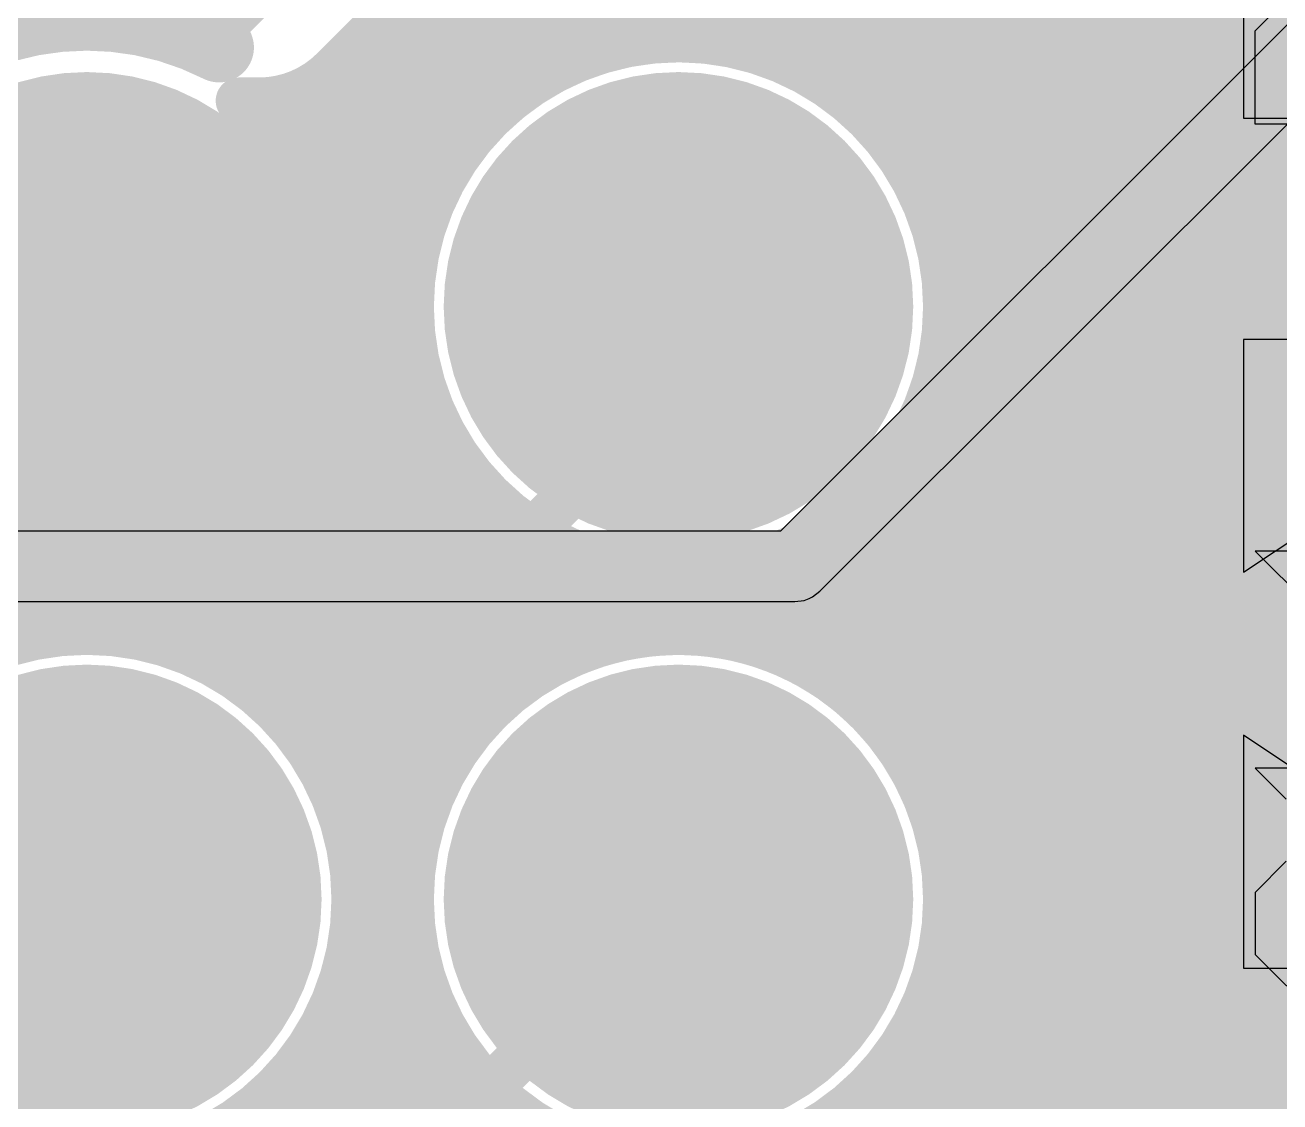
# Model space of a CAD drawing. Header units: millimetres. Extents: x 0.11 to 5.67, y 0.55 to 4.24.
# Drawn here: x 3.7596 to 3.9717, y 2.0029 to 2.185 of the extents above; entities that cross this region are included whole.
import ezdxf

# ---------------------------------------------------------------- set-up
doc = ezdxf.new("R2010")
doc.units = ezdxf.units.MM
doc.header["$MEASUREMENT"] = 0
for name, color, linetype in [('BottomLayer', 5, 'Continuous'), ('BottomSolder', 6, 'Continuous'), ('InternalPlane1', 76, 'Continuous'), ('InternalPlane2', 16, 'Continuous'), ('Mechanical3', 76, 'Continuous'), ('MultiLayer', 9, 'Continuous'), ('PadHoleLayer', 156, 'Continuous'), ('TopLayer', 1, 'Continuous'), ('TopOverlay', 2, 'Continuous'), ('TopPaste', 8, 'Continuous'), ('TopSolder', 216, 'Continuous')]:
    doc.layers.add(name, color=color, linetype=linetype)

# ---------------------------------------------------------------- blocks, each defined once
blk = doc.blocks.new('NANOPINEO_CORE_1')
at = {"layer": 'BottomLayer', "const_width": 0.0315}
for points in [[(-0.7185, 0.30433, 1), (-0.68701, 0.30433, 1)], [(-0.6185, 0.30433, 1), (-0.58701, 0.30433, 1)], [(-0.7185, 0.20413, 1), (-0.68701, 0.20413, 1)], [(-0.6185, 0.20413, 1), (-0.58701, 0.20413, 1)]]:
    blk.add_lwpolyline(points, format="xyb", close=True, dxfattribs=at)
at = {"layer": 'BottomSolder', "const_width": 0.03346}
for points in [[(-0.71949, 0.30433, 1), (-0.68602, 0.30433, 1)], [(-0.61949, 0.30433, 1), (-0.58602, 0.30433, 1)], [(-0.71949, 0.20413, 1), (-0.68602, 0.20413, 1)], [(-0.61949, 0.20413, 1), (-0.58602, 0.20413, 1)]]:
    blk.add_lwpolyline(points, format="xyb", close=True, dxfattribs=at)
at = {"layer": 'InternalPlane1'}
for points, const_width in [([(-0.7226, 0.30433, 1), (-0.68291, 0.30433, 1)], 0.03968), ([(-0.6226, 0.30433, 1), (-0.58291, 0.30433, 1)], 0.03968), ([(-0.62805, 0.24798, 1), (-0.62215, 0.24798, 1)], 0.00591), ([(-0.7226, 0.20413, 1), (-0.68291, 0.20413, 1)], 0.03968), ([(-0.64956, 0.22648, 1), (-0.64365, 0.22648, 1)], 0.00591), ([(-0.64956, 0.18179, 1), (-0.64365, 0.18179, 1)], 0.00591), ([(-0.62805, 0.16029, 1), (-0.62215, 0.16029, 1)], 0.00591)]:
    blk.add_lwpolyline(points, format="xyb", close=True, dxfattribs=dict(at, const_width=const_width))
at = {"layer": 'InternalPlane1', "const_width": 0.01181}
for points in [[(-0.6251, 0.24798, -0.240079), (-0.58041, 0.24798)], [(-0.6466, 0.18179, -0.240079), (-0.6466, 0.22648)], [(-0.58041, 0.16029, -0.240079), (-0.6251, 0.16029)]]:
    blk.add_lwpolyline(points, format="xyb", dxfattribs=at)
at = {"layer": 'InternalPlane2', "const_width": 0.03968}
for points in [[(-0.7226, 0.30433, 1), (-0.68291, 0.30433, 1)], [(-0.6226, 0.30433, 1), (-0.58291, 0.30433, 1)], [(-0.7226, 0.20413, 1), (-0.68291, 0.20413, 1)], [(-0.6226, 0.20413, 1), (-0.58291, 0.20413, 1)]]:
    blk.add_lwpolyline(points, format="xyb", close=True, dxfattribs=at)
at = {"layer": 'MultiLayer', "const_width": 0.0315}
for points in [[(-0.7185, 0.30433, 1), (-0.68701, 0.30433, 1)], [(-0.6185, 0.30433, 1), (-0.58701, 0.30433, 1)], [(-0.7185, 0.20413, 1), (-0.68701, 0.20413, 1)], [(-0.6185, 0.20413, 1), (-0.58701, 0.20413, 1)]]:
    blk.add_lwpolyline(points, format="xyb", close=True, dxfattribs=at)
at = {"layer": 'PadHoleLayer', "const_width": 0.01969}
for points in [[(-0.7126, 0.30433, 1), (-0.69291, 0.30433, 1)], [(-0.6126, 0.30433, 1), (-0.59291, 0.30433, 1)], [(-0.7126, 0.20413, 1), (-0.69291, 0.20413, 1)], [(-0.6126, 0.20413, 1), (-0.59291, 0.20413, 1)]]:
    blk.add_lwpolyline(points, format="xyb", close=True, dxfattribs=at)
at = {"layer": 'TopLayer', "const_width": 0.0315}
for points in [[(-0.7185, 0.30433, 1), (-0.68701, 0.30433, 1)], [(-0.6185, 0.30433, 1), (-0.58701, 0.30433, 1)], [(-0.7185, 0.20413, 1), (-0.68701, 0.20413, 1)], [(-0.6185, 0.20413, 1), (-0.58701, 0.20413, 1)]]:
    blk.add_lwpolyline(points, format="xyb", close=True, dxfattribs=at)
at = {"layer": 'TopOverlay', "const_width": 0.00787}
blk.add_lwpolyline([(-0.75295, 0.79134), (-0.75295, -0.68307)], dxfattribs=at)
at = {"layer": 'TopSolder', "const_width": 0.03346}
for points in [[(-0.71949, 0.30433, 1), (-0.68602, 0.30433, 1)], [(-0.61949, 0.30433, 1), (-0.58602, 0.30433, 1)], [(-0.71949, 0.20413, 1), (-0.68602, 0.20413, 1)], [(-0.61949, 0.20413, 1), (-0.58602, 0.20413, 1)]]:
    blk.add_lwpolyline(points, format="xyb", close=True, dxfattribs=at)
blk = doc.blocks.new('RC0603_164')
at = {"layer": 'Mechanical3'}
for p, q in [((-0.04528, -0.01575), (-0.04528, 0.01574)), ((-0.04528, 0.01574), (-0.02953, 0.01574)), ((-0.02953, 0.01574), (-0.02429, 0.01049)), ((-0.00854, 0.01574), (-0.01379, 0.01049)), ((-0.00854, -0.01575), (-0.00854, 0.01574)), ((0.0177, 0.01574), (0.01245, 0.01049)), ((0.02819, 0.01574), (0.0177, 0.01574)), ((0.03344, 0.01049), (0.02819, 0.01574)), ((-0.02429, 0.01049), (-0.02429, -0.00001)), ((0.03344, 0.00524), (0.03344, 0.01049)), ((0.01245, -0.01575), (0.03344, 0.00524)), ((-0.02429, -0.00001), (-0.02953, -0.00525)), ((-0.02953, -0.00525), (-0.04528, -0.00525)), ((-0.03478, -0.00525), (-0.02429, -0.01575)), ((-0.01379, -0.01575), (-0.00329, -0.01575)), ((-0.00329, -0.01575), (-0.00854, -0.01575)), ((0.03344, -0.01575), (0.01245, -0.01575))]:
    blk.add_line(p, q, dxfattribs=at)
at = {"layer": 'TopLayer'}
for points in [[(-0.04429, -0.01772), (-0.01673, -0.01772), (-0.04429, 0.01772), (-0.01673, 0.01772)], [(0.04427, 0.01772), (0.01671, 0.01772), (0.04427, -0.01772), (0.01671, -0.01772)]]:
    blk.add_solid(points, dxfattribs=at)
at = {"layer": 'TopOverlay', "const_width": 0.00701}
for points in [[(-0.05217, 0.02559), (-0.05217, -0.02559)], [(-0.05217, 0.02559), (0.05217, 0.02559)], [(0.05217, 0.02559), (0.05217, -0.02559)], [(-0.05217, -0.02559), (0.05217, -0.02559)]]:
    blk.add_lwpolyline(points, dxfattribs=at)
at = {"layer": 'TopOverlay', "const_width": 0.0035}
for points in [[(-0.05392, 0.02559, 1), (-0.05041, 0.02559, 1)], [(-0.05392, 0.02559, 1), (-0.05041, 0.02559, 1)], [(0.05041, 0.02559, 1), (0.05392, 0.02559, 1)], [(0.05041, 0.02559, 1), (0.05392, 0.02559, 1)], [(-0.05392, -0.02559, 1), (-0.05041, -0.02559, 1)], [(-0.05392, -0.02559, 1), (-0.05041, -0.02559, 1)], [(0.05041, -0.02559, 1), (0.05392, -0.02559, 1)], [(0.05041, -0.02559, 1), (0.05392, -0.02559, 1)]]:
    blk.add_lwpolyline(points, format="xyb", close=True, dxfattribs=at)
at = {"layer": 'TopPaste'}
for p, q in [((-0.04429, 0.01772), (-0.04429, -0.01772)), ((-0.01673, 0.01772), (-0.04429, 0.01772)), ((-0.02461, 0), (-0.01673, 0.01772)), ((0.04427, 0.01772), (0.01671, 0.01772)), ((0.01671, 0.01772), (0.02458, 0)), ((0.04427, -0.01772), (0.04427, 0.01772)), ((-0.01673, -0.01772), (-0.02461, 0)), ((0.02458, 0), (0.01671, -0.01772)), ((-0.04429, -0.01772), (-0.01673, -0.01772)), ((0.01671, -0.01772), (0.04427, -0.01772))]:
    blk.add_line(p, q, dxfattribs=at)
at = {"layer": 'TopSolder'}
for points in [[(-0.04626, -0.01969), (-0.01476, -0.01969), (-0.04626, 0.01969), (-0.01476, 0.01969)], [(0.04624, 0.01969), (0.01474, 0.01969), (0.04624, -0.01969), (0.01474, -0.01969)]]:
    blk.add_solid(points, dxfattribs=at)
blk = doc.blocks.new('CC0603_265')
at = {"layer": 'Mechanical3'}
for p, q in [((-0.05085, 0.01574), (-0.0561, 0.01049)), ((-0.04036, 0.01574), (-0.05085, 0.01574)), ((-0.03511, 0.01049), (-0.04036, 0.01574)), ((-0.01937, 0.01574), (-0.02462, 0.01049)), ((-0.01937, -0.01575), (-0.01937, 0.01574)), ((0.01736, 0.01574), (0.00162, -0.00001)), ((0.01736, -0.01575), (0.01736, 0.01574)), ((-0.0561, 0.01049), (-0.0561, -0.0105)), ((0.00162, -0.00001), (0.02261, -0.00001)), ((-0.0561, -0.0105), (-0.05085, -0.01575)), ((-0.04036, -0.01575), (-0.03511, -0.0105)), ((-0.05085, -0.01575), (-0.04036, -0.01575)), ((-0.02462, -0.01575), (-0.01412, -0.01575)), ((-0.01412, -0.01575), (-0.01937, -0.01575))]:
    blk.add_line(p, q, dxfattribs=at)
at = {"layer": 'TopLayer'}
for points in [[(-0.05315, -0.01772), (-0.01378, -0.01772), (-0.05315, 0.01772), (-0.01378, 0.01772)], [(0.05315, 0.01772), (0.01378, 0.01772), (0.05315, -0.01772), (0.01378, -0.01772)]]:
    blk.add_solid(points, dxfattribs=at)
at = {"layer": 'TopOverlay', "const_width": 0.00701}
for points in [[(-0.06035, -0.02547, -0.201181), (-0.06031, 0.02558)], [(0.06038, 0.02558, -0.201181), (0.06042, -0.02547)]]:
    blk.add_lwpolyline(points, format="xyb", dxfattribs=at)
at = {"layer": 'TopOverlay', "const_width": 0.0035}
for points in [[(-0.06206, 0.02558, 1), (-0.05856, 0.02558, 1)], [(-0.06179, 0.02559, 1), (-0.05829, 0.02559, 1)], [(0.05829, 0.02559, 1), (0.06179, 0.02559, 1)], [(0.05863, 0.02558, 1), (0.06213, 0.02558, 1)], [(-0.0621, -0.02547, 1), (-0.0586, -0.02547, 1)], [(-0.06172, -0.0255, 1), (-0.05821, -0.0255, 1)], [(0.05828, -0.0255, 1), (0.06179, -0.0255, 1)], [(0.05867, -0.02547, 1), (0.06217, -0.02547, 1)]]:
    blk.add_lwpolyline(points, format="xyb", close=True, dxfattribs=at)
at = {"layer": 'TopOverlay', "const_width": 0.00701}
for points in [[(-0.06004, 0.02559), (0.06004, 0.02559)], [(-0.05996, -0.0255), (0.06004, -0.0255)]]:
    blk.add_lwpolyline(points, dxfattribs=at)
at = {"layer": 'TopPaste'}
for p, q in [((-0.05315, 0.01772), (-0.05315, -0.01772)), ((-0.01378, 0.01772), (-0.05315, 0.01772)), ((-0.02559, 0), (-0.01378, 0.01772)), ((0.05315, 0.01772), (0.01378, 0.01772)), ((0.01378, 0.01772), (0.02559, 0)), ((0.05315, -0.01772), (0.05315, 0.01772)), ((-0.01378, -0.01772), (-0.02559, 0)), ((0.02559, 0), (0.01378, -0.01772)), ((-0.05315, -0.01772), (-0.01378, -0.01772)), ((0.01378, -0.01772), (0.05315, -0.01772))]:
    blk.add_line(p, q, dxfattribs=at)
at = {"layer": 'TopSolder'}
for points in [[(-0.05512, -0.01969), (-0.01181, -0.01969), (-0.05512, 0.01969), (-0.01181, 0.01969)], [(0.05512, 0.01969), (0.01181, 0.01969), (0.05512, -0.01969), (0.01181, -0.01969)]]:
    blk.add_solid(points, dxfattribs=at)

msp = doc.modelspace()

# ---------------------------------------------------------------- linework, layer by layer
at = {"layer": 'BottomLayer'}
for points, const_width in [([(3.81988, 2.1872), (3.87008, 2.2374)], 0.00984), ([(3.79528, 2.18701), (3.8189, 2.21063)], 0.00787), ([(3.83858, 2.17946), (3.85415, 2.19502)], 0.00787), ([(3.74705, 2.18701), (3.79528, 2.18701)], 0.00787), ([(3.81988, 2.11122), (3.81988, 2.1872)], 0.00984), ([(3.84711, 2.18799), (4.27621, 2.18799)], 0.00787), ([(3.83858, 2.16993), (3.83858, 2.17946)], 0.00787), ([(3.83924, 2.18011), (3.85506, 2.18011)], 0.00787), ([(3.8851, 2.18011), (4.26833, 2.18011)], 0.00787), ([(3.899, 2.17224), (4.26046, 2.17224)], 0.00787), ([(3.90645, 2.16436), (4.25259, 2.16436)], 0.00787), ([(3.91113, 2.15649), (4.24471, 2.15649)], 0.00787), ([(3.91394, 2.14862), (4.23708, 2.14862)], 0.00787), ([(3.91523, 2.14074), (4.23153, 2.14074)], 0.00787), ([(3.87008, 2.12402), (3.87008, 2.1374)], 0.00787), ([(3.91513, 2.13287), (4.22781, 2.13287)], 0.00787), ([(3.8189, 2.07283), (3.87008, 2.12402)], 0.00787), ([(3.91362, 2.12499), (4.22552, 2.12499)], 0.00787), ([(3.91056, 2.11712), (4.22449, 2.11712)], 0.00787), ([(3.79724, 2.08858), (3.81988, 2.11122)], 0.00984), ([(3.90553, 2.10925), (4.22441, 2.10925)], 0.00787), ([(3.8975, 2.10137), (4.22441, 2.10137)], 0.00787), ([(3.84766, 2.07654), (3.8637, 2.09258)], 0.00787), ([(3.88114, 2.0935), (4.22441, 2.0935)], 0.00787), ([(3.74705, 2.08858), (3.79724, 2.08858)], 0.00984), ([(3.85674, 2.08562), (4.22441, 2.08562)], 0.00787), ([(3.89023, 2.07775), (4.22441, 2.07775)], 0.00787), ([(3.8189, 2.0187), (3.8189, 2.07283)], 0.00787), ([(3.90142, 2.06988), (4.22441, 2.06988)], 0.00787), ([(3.90796, 2.062), (4.22441, 2.062)], 0.00787), ([(3.91207, 2.05413), (4.22441, 2.05413)], 0.00787), ([(3.91444, 2.04625), (4.22441, 2.04625)], 0.00787), ([(3.69291, 1.96004), (3.77008, 2.0372)], 0.00984), ([(3.81693, 1.98406), (3.87008, 2.0372)], 0.00787), ([(3.91534, 2.03838), (4.22441, 2.03838)], 0.00787), ([(3.91486, 2.03051), (4.22441, 2.03051)], 0.00787), ([(3.91295, 2.02263), (4.22441, 2.02263)], 0.00787), ([(3.78642, 1.98622), (3.8189, 2.0187)], 0.00787), ([(3.9094, 2.01476), (4.22441, 2.01476)], 0.00787), ([(3.9037, 2.00688), (4.22441, 2.00688)], 0.00787), ([(3.89439, 1.99901), (4.22441, 1.99901)], 0.00787)]:
    msp.add_lwpolyline(points, dxfattribs=dict(at, const_width=const_width))
for points, const_width in [([(3.79331, 2.18701, 1), (3.79724, 2.18701, 1)], 0.00394), ([(3.79331, 2.18701, 1), (3.79724, 2.18701, 1)], 0.00394), ([(3.81742, 2.1872, 1), (3.82234, 2.1872, 1)], 0.00492), ([(3.81742, 2.1872, 1), (3.82234, 2.1872, 1)], 0.00492), ([(3.84514, 2.18799, 1), (3.84908, 2.18799, 1)], 0.00394), ([(3.83661, 2.17946, 1), (3.84055, 2.17946, 1)], 0.00394), ([(3.83661, 2.17946, 1), (3.84055, 2.17946, 1)], 0.00394), ([(3.83727, 2.18011, 1), (3.8412, 2.18011, 1)], 0.00394), ([(3.85309, 2.18011, 1), (3.85702, 2.18011, 1)], 0.00394), ([(3.88313, 2.18011, 1), (3.88707, 2.18011, 1)], 0.00394), ([(3.89703, 2.17224, 1), (3.90097, 2.17224, 1)], 0.00394), ([(3.83661, 2.16993, 1), (3.84055, 2.16993, 1)], 0.00394), ([(3.83661, 2.16993, 1), (3.84055, 2.16993, 1)], 0.00394), ([(3.90448, 2.16436, 1), (3.90842, 2.16436, 1)], 0.00394), ([(3.90917, 2.15649, 1), (3.9131, 2.15649, 1)], 0.00394), ([(3.91198, 2.14862, 1), (3.91591, 2.14862, 1)], 0.00394), ([(3.91326, 2.14074, 1), (3.9172, 2.14074, 1)], 0.00394), ([(3.86811, 2.1374, 1), (3.87205, 2.1374, 1)], 0.00394), ([(3.91339, 2.1374, 1), (3.91732, 2.1374, 1)], 0.00394), ([(3.91339, 2.1374, 1), (3.91732, 2.1374, 1)], 0.00394), ([(3.91316, 2.13287, 1), (3.9171, 2.13287, 1)], 0.00394), ([(3.86811, 2.12402, 1), (3.87205, 2.12402, 1)], 0.00394), ([(3.86811, 2.12402, 1), (3.87205, 2.12402, 1)], 0.00394), ([(3.91165, 2.12499, 1), (3.91559, 2.12499, 1)], 0.00394), ([(3.90859, 2.11712, 1), (3.91253, 2.11712, 1)], 0.00394), ([(3.81742, 2.11122, 1), (3.82234, 2.11122, 1)], 0.00492), ([(3.81742, 2.11122, 1), (3.82234, 2.11122, 1)], 0.00492), ([(3.90357, 2.10925, 1), (3.9075, 2.10925, 1)], 0.00394), ([(3.89553, 2.10137, 1), (3.89947, 2.10137, 1)], 0.00394), ([(3.86173, 2.09258, 1), (3.86566, 2.09258, 1)], 0.00394), ([(3.86173, 2.09258, 1), (3.86566, 2.09258, 1)], 0.00394), ([(3.87917, 2.0935, 1), (3.88311, 2.0935, 1)], 0.00394), ([(3.79478, 2.08858, 1), (3.7997, 2.08858, 1)], 0.00492), ([(3.79478, 2.08858, 1), (3.7997, 2.08858, 1)], 0.00492), ([(3.85477, 2.08562, 1), (3.85871, 2.08562, 1)], 0.00394), ([(3.88826, 2.07775, 1), (3.8922, 2.07775, 1)], 0.00394), ([(3.84569, 2.07654, 1), (3.84962, 2.07654, 1)], 0.00394), ([(3.84569, 2.07654, 1), (3.84962, 2.07654, 1)], 0.00394), ([(3.81693, 2.07283, 1), (3.82087, 2.07283, 1)], 0.00394), ([(3.81693, 2.07283, 1), (3.82087, 2.07283, 1)], 0.00394), ([(3.89945, 2.06988, 1), (3.90339, 2.06988, 1)], 0.00394), ([(3.90599, 2.062, 1), (3.90993, 2.062, 1)], 0.00394), ([(3.9101, 2.05413, 1), (3.91404, 2.05413, 1)], 0.00394), ([(3.91247, 2.04625, 1), (3.91641, 2.04625, 1)], 0.00394), ([(3.76762, 2.0372, 1), (3.77254, 2.0372, 1)], 0.00492), ([(3.86811, 2.0372, 1), (3.87205, 2.0372, 1)], 0.00394), ([(3.91337, 2.03838, 1), (3.91731, 2.03838, 1)], 0.00394), ([(3.91339, 2.0372, 1), (3.91732, 2.0372, 1)], 0.00394), ([(3.91339, 2.0372, 1), (3.91732, 2.0372, 1)], 0.00394), ([(3.91289, 2.03051, 1), (3.91682, 2.03051, 1)], 0.00394), ([(3.91098, 2.02263, 1), (3.91491, 2.02263, 1)], 0.00394), ([(3.81693, 2.0187, 1), (3.82087, 2.0187, 1)], 0.00394), ([(3.81693, 2.0187, 1), (3.82087, 2.0187, 1)], 0.00394), ([(3.90743, 2.01476, 1), (3.91137, 2.01476, 1)], 0.00394), ([(3.90173, 2.00688, 1), (3.90567, 2.00688, 1)], 0.00394)]:
    msp.add_lwpolyline(points, format="xyb", close=True, dxfattribs=dict(at, const_width=const_width))
at = {"layer": 'BottomLayer', "const_width": 0.00787}
for points in [[(3.83858, 2.16993, -0.662384), (3.91535, 2.1374)], [(3.91535, 2.1374, -0.456275), (3.8637, 2.09258)], [(3.84766, 2.07654, -0.575527), (3.91535, 2.0372)], [(3.91535, 2.0372, -0.53151), (3.85314, 1.99522)]]:
    msp.add_lwpolyline(points, format="xyb", dxfattribs=at)
at = {"layer": 'InternalPlane2'}
for p, q in [((4.05752, 2.26968), (3.8873, 2.09946)), ((3.89398, 2.08929), (4.07016, 2.26547)), ((3.8873, 2.09946), (3.74902, 2.09946)), ((3.89274, 2.08835), (3.89398, 2.08929)), ((3.75148, 2.08755), (3.88976, 2.08755)), ((3.88976, 2.08755), (3.89131, 2.08775)), ((3.89131, 2.08775), (3.89215, 2.0881)), ((3.89215, 2.0881), (3.89274, 2.08835))]:
    msp.add_line(p, q, dxfattribs=at)
at = {"layer": 'InternalPlane2', "const_width": 0.01181}
for points in [[(3.88976, 2.0935), (4.06594, 2.26968)], [(3.74902, 2.0935), (3.88976, 2.0935)]]:
    msp.add_lwpolyline(points, dxfattribs=at)
at = {"layer": 'InternalPlane2', "const_width": 0.00591}
msp.add_lwpolyline([(3.88681, 2.0935, 1), (3.89272, 2.0935, 1)], format="xyb", close=True, dxfattribs=at)
msp.add_lwpolyline([(3.88681, 2.0935, 1), (3.89272, 2.0935, 1)], format="xyb", close=True, dxfattribs=at)
at = {"layer": 'TopLayer'}
for points, const_width in [([(3.95177, 2.15551), (3.95177, 2.21063)], 0.00787), ([(3.81174, 2.17743), (3.83339, 2.19909)], 0.00787), ([(3.82229, 2.18799), (3.95177, 2.18799)], 0.00787), ([(3.81442, 2.18011), (3.85506, 2.18011)], 0.00787), ([(3.8851, 2.18011), (3.95177, 2.18011)], 0.00787), ([(3.7958, 2.17224), (3.79921, 2.17224)], 0.00787), ([(3.79581, 2.17224), (3.84116, 2.17224)], 0.00787), ([(3.899, 2.17224), (3.95177, 2.17224)], 0.00787), ([(3.80397, 2.16436), (3.83371, 2.16436)], 0.00787), ([(3.90645, 2.16436), (3.95177, 2.16436)], 0.00787), ([(3.80895, 2.15649), (3.82902, 2.15649)], 0.00787), ([(3.91113, 2.15649), (3.95177, 2.15649)], 0.00787), ([(3.95177, 2.15551), (3.95965, 2.15551)], 0.00787), ([(3.95965, 2.14567), (3.95965, 2.15551)], 0.00787), ([(3.81191, 2.14862), (3.82621, 2.14862)], 0.00787), ([(3.91394, 2.14862), (3.95965, 2.14862)], 0.00787), ([(3.95177, 2.14567), (3.95965, 2.14567)], 0.00787), ([(3.95177, 2.07874), (3.95177, 2.14567)], 0.00787), ([(3.73071, 2.1374), (3.77008, 2.1374)], 0.01969), ([(3.77008, 2.1374), (3.80945, 2.1374)], 0.01969), ([(3.77008, 2.09803), (3.77008, 2.1374)], 0.01969), ([(3.81326, 2.14074), (3.82493, 2.14074)], 0.00787), ([(3.91523, 2.14074), (3.95177, 2.14074)], 0.00787), ([(3.81315, 2.13287), (3.82503, 2.13287)], 0.00787), ([(3.91513, 2.13287), (3.95177, 2.13287)], 0.00787), ([(3.81157, 2.12499), (3.82654, 2.12499)], 0.00787), ([(3.91362, 2.12499), (3.95177, 2.12499)], 0.00787), ([(3.80834, 2.11712), (3.8296, 2.11712)], 0.00787), ([(3.91056, 2.11712), (3.95177, 2.11712)], 0.00787), ([(3.80298, 2.10925), (3.83462, 2.10925)], 0.00787), ([(3.90553, 2.10925), (3.95177, 2.10925)], 0.00787), ([(3.79411, 2.10137), (3.84266, 2.10137)], 0.00787), ([(3.8975, 2.10137), (3.95177, 2.10137)], 0.00787), ([(3.69291, 2.0935), (3.85902, 2.0935)], 0.00787), ([(3.88114, 2.0935), (3.95177, 2.0935)], 0.00787), ([(3.69291, 2.08562), (3.95177, 2.08562)], 0.00787), ([(3.79023, 2.07775), (3.84993, 2.07775)], 0.00787), ([(3.89023, 2.07775), (3.95177, 2.07775)], 0.00787), ([(3.95177, 2.07874), (4.01476, 2.07874)], 0.00787), ([(3.95177, 2.07874), (4.01476, 2.07874)], 0.00787), ([(3.95177, 2.01181), (3.95177, 2.07874)], 0.00787), ([(3.80142, 2.06988), (3.83873, 2.06988)], 0.00787), ([(3.90142, 2.06988), (3.95177, 2.06988)], 0.00787), ([(3.80796, 2.062), (3.8322, 2.062)], 0.00787), ([(3.90796, 2.062), (3.95177, 2.062)], 0.00787), ([(3.81207, 2.05413), (3.82809, 2.05413)], 0.00787), ([(3.91207, 2.05413), (3.95177, 2.05413)], 0.00787), ([(3.81444, 2.04625), (3.82572, 2.04625)], 0.00787), ([(3.91444, 2.04625), (3.95177, 2.04625)], 0.00787), ([(3.81534, 2.03838), (3.82482, 2.03838)], 0.00787), ([(3.91534, 2.03838), (3.95177, 2.03838)], 0.00787), ([(3.81486, 2.03051), (3.8253, 2.03051)], 0.00787), ([(3.91486, 2.03051), (3.95177, 2.03051)], 0.00787), ([(3.81294, 2.02263), (3.82721, 2.02263)], 0.00787), ([(3.91295, 2.02263), (3.95177, 2.02263)], 0.00787), ([(3.8094, 2.01476), (3.83076, 2.01476)], 0.00787), ([(3.9094, 2.01476), (3.95177, 2.01476)], 0.00787), ([(3.95177, 2.01181), (3.9626, 2.01181)], 0.00787), ([(3.9626, 1.95965), (3.9626, 2.01181)], 0.00787), ([(3.8037, 2.00688), (3.83646, 2.00688)], 0.00787), ([(3.9037, 2.00688), (3.9626, 2.00688)], 0.00787), ([(3.79439, 1.99901), (3.84577, 1.99901)], 0.00787), ([(3.89439, 1.99901), (3.9626, 1.99901)], 0.00787)]:
    msp.add_lwpolyline(points, dxfattribs=dict(at, const_width=const_width))
for points, const_width in [([(3.82032, 2.18799, 1), (3.82426, 2.18799, 1)], 0.00394), ([(3.9498, 2.18799, 1), (3.95374, 2.18799, 1)], 0.00394), ([(3.91535, 2.1374, 1), (3.8248, 2.1374, 1)], 0.00787), ([(3.81245, 2.18011, 1), (3.81639, 2.18011, 1)], 0.00394), ([(3.85309, 2.18011, 1), (3.85702, 2.18011, 1)], 0.00394), ([(3.88313, 2.18011, 1), (3.88707, 2.18011, 1)], 0.00394), ([(3.9498, 2.18011, 1), (3.95374, 2.18011, 1)], 0.00394), ([(3.80977, 2.17743, 1), (3.81371, 2.17743, 1)], 0.00394), ([(3.80977, 2.17743, 1), (3.81371, 2.17743, 1)], 0.00394), ([(3.80977, 2.17743, 1), (3.81371, 2.17743, 1)], 0.00394), ([(3.79383, 2.17224, 1), (3.79777, 2.17224, 1)], 0.00394), ([(3.79383, 2.17224, 1), (3.79777, 2.17224, 1)], 0.00394), ([(3.79384, 2.17224, 1), (3.79778, 2.17224, 1)], 0.00394), ([(3.79724, 2.17224, 1), (3.80118, 2.17224, 1)], 0.00394), ([(3.79724, 2.17224, 1), (3.80118, 2.17224, 1)], 0.00394), ([(3.79724, 2.17224, 1), (3.80118, 2.17224, 1)], 0.00394), ([(3.83919, 2.17224, 1), (3.84313, 2.17224, 1)], 0.00394), ([(3.89703, 2.17224, 1), (3.90097, 2.17224, 1)], 0.00394), ([(3.9498, 2.17224, 1), (3.95374, 2.17224, 1)], 0.00394), ([(3.802, 2.16436, 1), (3.80594, 2.16436, 1)], 0.00394), ([(3.83174, 2.16436, 1), (3.83568, 2.16436, 1)], 0.00394), ([(3.90448, 2.16436, 1), (3.90842, 2.16436, 1)], 0.00394), ([(3.9498, 2.16436, 1), (3.95374, 2.16436, 1)], 0.00394), ([(3.80698, 2.15649, 1), (3.81092, 2.15649, 1)], 0.00394), ([(3.82706, 2.15649, 1), (3.83099, 2.15649, 1)], 0.00394), ([(3.90917, 2.15649, 1), (3.9131, 2.15649, 1)], 0.00394), ([(3.9498, 2.15649, 1), (3.95374, 2.15649, 1)], 0.00394), ([(3.9498, 2.15551, 1), (3.95374, 2.15551, 1)], 0.00394), ([(3.9498, 2.15551, 1), (3.95374, 2.15551, 1)], 0.00394), ([(3.95768, 2.15551, 1), (3.96161, 2.15551, 1)], 0.00394), ([(3.95768, 2.15551, 1), (3.96161, 2.15551, 1)], 0.00394), ([(3.80994, 2.14862, 1), (3.81388, 2.14862, 1)], 0.00394), ([(3.82425, 2.14862, 1), (3.82818, 2.14862, 1)], 0.00394), ([(3.91198, 2.14862, 1), (3.91591, 2.14862, 1)], 0.00394), ([(3.95768, 2.14862, 1), (3.96161, 2.14862, 1)], 0.00394), ([(3.9498, 2.14567, 1), (3.95374, 2.14567, 1)], 0.00394), ([(3.9498, 2.14567, 1), (3.95374, 2.14567, 1)], 0.00394), ([(3.95768, 2.14567, 1), (3.96161, 2.14567, 1)], 0.00394), ([(3.95768, 2.14567, 1), (3.96161, 2.14567, 1)], 0.00394), ([(3.76516, 2.1374, 1), (3.775, 2.1374, 1)], 0.00984), ([(3.76516, 2.1374, 1), (3.775, 2.1374, 1)], 0.00984), ([(3.76516, 2.1374, 1), (3.775, 2.1374, 1)], 0.00984), ([(3.80453, 2.1374, 1), (3.81437, 2.1374, 1)], 0.00984), ([(3.81129, 2.14074, 1), (3.81523, 2.14074, 1)], 0.00394), ([(3.82296, 2.14074, 1), (3.8269, 2.14074, 1)], 0.00394), ([(3.91326, 2.14074, 1), (3.9172, 2.14074, 1)], 0.00394), ([(3.9498, 2.14074, 1), (3.95374, 2.14074, 1)], 0.00394), ([(3.81142, 2.1374, 1), (3.81535, 2.1374, 1)], 0.00394), ([(3.81142, 2.1374, 1), (3.81535, 2.1374, 1)], 0.00394), ([(3.82283, 2.1374, 1), (3.82677, 2.1374, 1)], 0.00394), ([(3.91339, 2.1374, 1), (3.91732, 2.1374, 1)], 0.00394), ([(3.81118, 2.13287, 1), (3.81512, 2.13287, 1)], 0.00394), ([(3.82306, 2.13287, 1), (3.827, 2.13287, 1)], 0.00394), ([(3.91316, 2.13287, 1), (3.9171, 2.13287, 1)], 0.00394), ([(3.9498, 2.13287, 1), (3.95374, 2.13287, 1)], 0.00394), ([(3.8096, 2.12499, 1), (3.81354, 2.12499, 1)], 0.00394), ([(3.82457, 2.12499, 1), (3.8285, 2.12499, 1)], 0.00394), ([(3.91165, 2.12499, 1), (3.91559, 2.12499, 1)], 0.00394), ([(3.9498, 2.12499, 1), (3.95374, 2.12499, 1)], 0.00394), ([(3.80637, 2.11712, 1), (3.81031, 2.11712, 1)], 0.00394), ([(3.82763, 2.11712, 1), (3.83157, 2.11712, 1)], 0.00394), ([(3.90859, 2.11712, 1), (3.91253, 2.11712, 1)], 0.00394), ([(3.9498, 2.11712, 1), (3.95374, 2.11712, 1)], 0.00394), ([(3.80102, 2.10925, 1), (3.80495, 2.10925, 1)], 0.00394), ([(3.83265, 2.10925, 1), (3.83659, 2.10925, 1)], 0.00394), ([(3.90357, 2.10925, 1), (3.9075, 2.10925, 1)], 0.00394), ([(3.9498, 2.10925, 1), (3.95374, 2.10925, 1)], 0.00394), ([(3.76516, 2.09803, 1), (3.775, 2.09803, 1)], 0.00984), ([(3.79214, 2.10137, 1), (3.79608, 2.10137, 1)], 0.00394), ([(3.84069, 2.10137, 1), (3.84463, 2.10137, 1)], 0.00394), ([(3.89553, 2.10137, 1), (3.89947, 2.10137, 1)], 0.00394), ([(3.9498, 2.10137, 1), (3.95374, 2.10137, 1)], 0.00394), ([(3.85705, 2.0935, 1), (3.86099, 2.0935, 1)], 0.00394), ([(3.87917, 2.0935, 1), (3.88311, 2.0935, 1)], 0.00394), ([(3.9498, 2.0935, 1), (3.95374, 2.0935, 1)], 0.00394), ([(3.9498, 2.08562, 1), (3.95374, 2.08562, 1)], 0.00394), ([(3.81535, 2.0372, 1), (3.7248, 2.0372, 1)], 0.00787), ([(3.91535, 2.0372, 1), (3.8248, 2.0372, 1)], 0.00787), ([(3.78826, 2.07775, 1), (3.7922, 2.07775, 1)], 0.00394), ([(3.84796, 2.07775, 1), (3.8519, 2.07775, 1)], 0.00394), ([(3.88826, 2.07775, 1), (3.8922, 2.07775, 1)], 0.00394), ([(3.9498, 2.07874, 1), (3.95374, 2.07874, 1)], 0.00394), ([(3.9498, 2.07874, 1), (3.95374, 2.07874, 1)], 0.00394), ([(3.9498, 2.07874, 1), (3.95374, 2.07874, 1)], 0.00394), ([(3.9498, 2.07874, 1), (3.95374, 2.07874, 1)], 0.00394), ([(3.9498, 2.07775, 1), (3.95374, 2.07775, 1)], 0.00394), ([(3.79945, 2.06988, 1), (3.80339, 2.06988, 1)], 0.00394), ([(3.83677, 2.06988, 1), (3.8407, 2.06988, 1)], 0.00394), ([(3.89945, 2.06988, 1), (3.90339, 2.06988, 1)], 0.00394), ([(3.9498, 2.06988, 1), (3.95374, 2.06988, 1)], 0.00394), ([(3.80599, 2.062, 1), (3.80993, 2.062, 1)], 0.00394), ([(3.83023, 2.062, 1), (3.83417, 2.062, 1)], 0.00394), ([(3.90599, 2.062, 1), (3.90993, 2.062, 1)], 0.00394), ([(3.9498, 2.062, 1), (3.95374, 2.062, 1)], 0.00394), ([(3.8101, 2.05413, 1), (3.81404, 2.05413, 1)], 0.00394), ([(3.82612, 2.05413, 1), (3.83005, 2.05413, 1)], 0.00394), ([(3.9101, 2.05413, 1), (3.91404, 2.05413, 1)], 0.00394), ([(3.9498, 2.05413, 1), (3.95374, 2.05413, 1)], 0.00394), ([(3.81247, 2.04625, 1), (3.81641, 2.04625, 1)], 0.00394), ([(3.82375, 2.04625, 1), (3.82769, 2.04625, 1)], 0.00394), ([(3.91247, 2.04625, 1), (3.91641, 2.04625, 1)], 0.00394), ([(3.9498, 2.04625, 1), (3.95374, 2.04625, 1)], 0.00394), ([(3.81337, 2.03838, 1), (3.81731, 2.03838, 1)], 0.00394), ([(3.81339, 2.0372, 1), (3.81732, 2.0372, 1)], 0.00394), ([(3.82283, 2.0372, 1), (3.82677, 2.0372, 1)], 0.00394), ([(3.82285, 2.03838, 1), (3.82679, 2.03838, 1)], 0.00394), ([(3.91337, 2.03838, 1), (3.91731, 2.03838, 1)], 0.00394), ([(3.91339, 2.0372, 1), (3.91732, 2.0372, 1)], 0.00394), ([(3.9498, 2.03838, 1), (3.95374, 2.03838, 1)], 0.00394), ([(3.81289, 2.03051, 1), (3.81682, 2.03051, 1)], 0.00394), ([(3.82333, 2.03051, 1), (3.82727, 2.03051, 1)], 0.00394), ([(3.91289, 2.03051, 1), (3.91682, 2.03051, 1)], 0.00394), ([(3.9498, 2.03051, 1), (3.95374, 2.03051, 1)], 0.00394), ([(3.81098, 2.02263, 1), (3.81491, 2.02263, 1)], 0.00394), ([(3.82524, 2.02263, 1), (3.82918, 2.02263, 1)], 0.00394), ([(3.91098, 2.02263, 1), (3.91491, 2.02263, 1)], 0.00394), ([(3.9498, 2.02263, 1), (3.95374, 2.02263, 1)], 0.00394), ([(3.80743, 2.01476, 1), (3.81137, 2.01476, 1)], 0.00394), ([(3.82879, 2.01476, 1), (3.83273, 2.01476, 1)], 0.00394), ([(3.90743, 2.01476, 1), (3.91137, 2.01476, 1)], 0.00394), ([(3.9498, 2.01476, 1), (3.95374, 2.01476, 1)], 0.00394), ([(3.9498, 2.01181, 1), (3.95374, 2.01181, 1)], 0.00394), ([(3.9498, 2.01181, 1), (3.95374, 2.01181, 1)], 0.00394), ([(3.96063, 2.01181, 1), (3.96457, 2.01181, 1)], 0.00394), ([(3.96063, 2.01181, 1), (3.96457, 2.01181, 1)], 0.00394), ([(3.80173, 2.00688, 1), (3.80567, 2.00688, 1)], 0.00394), ([(3.83449, 2.00688, 1), (3.83842, 2.00688, 1)], 0.00394), ([(3.90173, 2.00688, 1), (3.90567, 2.00688, 1)], 0.00394), ([(3.96063, 2.00688, 1), (3.96457, 2.00688, 1)], 0.00394)]:
    msp.add_lwpolyline(points, format="xyb", close=True, dxfattribs=dict(at, const_width=const_width))
at = {"layer": 'TopLayer', "const_width": 0.00787}
for points in [[(3.81174, 2.17743, -0.198912), (3.79921, 2.17224)], [(3.81174, 2.17743, -0.198912), (3.79921, 2.17224)], [(3.81339, 2.1374, -1.624938), (3.74436, 2.17224)], [(3.7958, 2.17224, -0.238077), (3.81339, 2.1374)]]:
    msp.add_lwpolyline(points, format="xyb", dxfattribs=at)

# ---------------------------------------------------------------- block references
for name, p, rotation in [('NANOPINEO_CORE_1', (3.16732, 2.34154), 180), ('RC0603_164', (3.98327, 2.21358), 90), ('CC0603_265', (3.98327, 2.07874), 90)]:
    msp.add_blockref(name, p, dxfattribs=dict(rotation=rotation))

doc.saveas('drawing.dxf')
